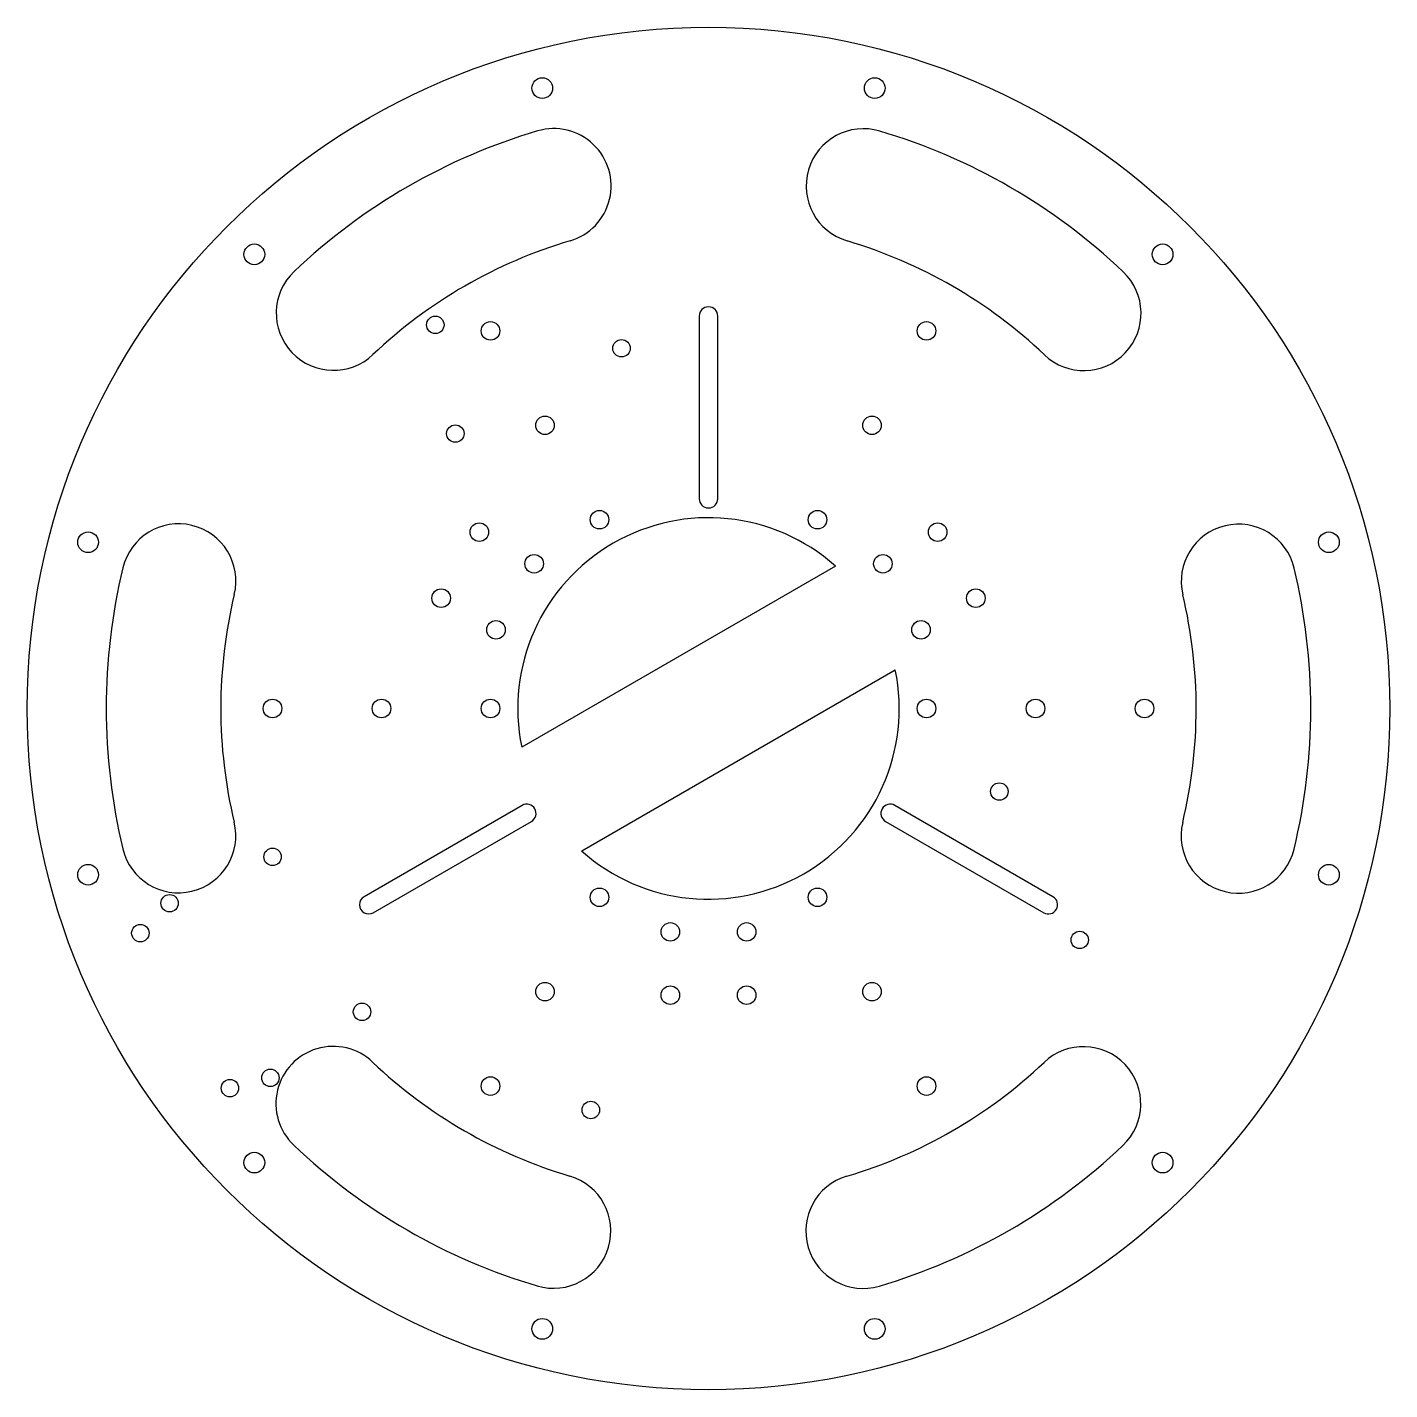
# Paper-space layout 'Sheet1' of a CAD drawing. Header units: millimetres. Extents: x 73 to 323, y 96 to 346.
import ezdxf

# ---------------------------------------------------------------- set-up
doc = ezdxf.new("R2010")
doc.units = ezdxf.units.MM

psp = doc.layouts.new('Sheet1')

# ---------------------------------------------------------------- linework, layer by layer
at = {"color": 7, "linetype": 'Continuous', "lineweight": 25}
for p, q in [((195.82, 293.5), (195.82, 260)), ((199.22, 260), (199.22, 293.5)), ((220.8, 247.64), (163.25, 214.41)), ((174.25, 195.36), (231.8, 228.59)), ((163.33, 203.72), (134.32, 186.97)), ((260.73, 186.97), (231.71, 203.72)), ((136.02, 184.03), (165.03, 200.78)), ((230.01, 200.78), (259.03, 184.03))]:
    psp.add_line(p, q, dxfattribs=at)
for centre, radius in [((197.52, 221.5), 125), ((167.02, 335.33), 1.9), ((228.02, 335.33), 1.9), ((114.19, 304.83), 1.9), ((280.85, 304.83), 1.9), ((147.39, 291.89), 1.6), ((157.52, 290.78), 1.7), ((237.52, 290.78), 1.7), ((181.56, 287.6), 1.6), ((167.52, 273.46), 1.7), ((227.52, 273.46), 1.7), ((151.07, 271.94), 1.6), ((177.52, 256.14), 1.7), ((217.52, 256.14), 1.7), ((155.47, 253.86), 1.7), ((239.57, 253.86), 1.7), ((83.69, 252), 1.9), ((311.35, 252), 1.9), ((165.53, 248.05), 1.7), ((229.52, 248.05), 1.7), ((148.47, 241.74), 1.7), ((246.57, 241.74), 1.7), ((158.53, 235.93), 1.7), ((236.52, 235.93), 1.7), ((117.52, 221.5), 1.7), ((137.52, 221.5), 1.7), ((157.52, 221.5), 1.7), ((237.52, 221.5), 1.7), ((257.52, 221.5), 1.7), ((277.52, 221.5), 1.7), ((250.88, 206.26), 1.6), ((117.53, 194.28), 1.6), ((83.69, 191), 1.9), ((311.35, 191), 1.9), ((177.52, 186.86), 1.7), ((217.52, 186.86), 1.7), ((98.64, 185.77), 1.6), ((93.28, 180.28), 1.6), ((190.52, 180.51), 1.7), ((204.52, 180.51), 1.7), ((265.64, 179.04), 1.6), ((167.52, 169.54), 1.7), ((190.52, 168.9), 1.7), ((204.52, 168.9), 1.7), ((227.52, 169.54), 1.7), ((133.95, 165.84), 1.6), ((117.14, 153.73), 1.6), ((109.71, 151.84), 1.6), ((157.52, 152.22), 1.7), ((237.52, 152.22), 1.7), ((175.93, 147.83), 1.6), ((114.19, 138.17), 1.9), ((280.85, 138.17), 1.9), ((167.02, 107.67), 1.9), ((228.02, 107.67), 1.9)]:
    psp.add_circle(centre, radius, dxfattribs=at)
for centre, radius, start, end in [((169.15, 317.39), 10.51, 286.4797, 106.4797), ((225.96, 317.37), 10.51, 73.4797, 253.4797), ((197.52, 221.5), 110.51, 106.4797, 133.4797), ((197.52, 221.5), 110.51, 46.4797, 73.4797), ((197.52, 221.5), 89.49, 106.4797, 133.4797), ((197.52, 221.5), 89.49, 46.4797, 73.4797), ((128.71, 294.06), 10.51, 133.4797, 313.4797), ((266.38, 294.01), 10.51, 226.4797, 46.4797), ((197.52, 293.5), 1.7, 0, 180), ((197.52, 260), 1.7, 180, 0), ((100.29, 244.88), 10.51, 346.4797, 166.4797), ((197.52, 221.5), 35, 48.3177, 191.6823), ((294.77, 244.81), 10.51, 13.4797, 193.4797), ((197.52, 221.5), 110.51, 166.4797, 193.4797), ((197.52, 221.5), 110.51, 346.4797, 13.4797), ((197.52, 221.5), 89.49, 166.4797, 193.4797), ((197.52, 221.5), 89.49, 346.4797, 13.4797), ((197.52, 221.5), 35, 228.3177, 11.6823), ((164.18, 202.25), 1.7, 300, 120), ((230.86, 202.25), 1.7, 60, 240), ((100.28, 198.19), 10.51, 193.4797, 13.4797), ((294.75, 198.12), 10.51, 166.4797, 346.4797), ((135.17, 185.5), 1.7, 120, 300), ((259.88, 185.5), 1.7, 240, 60), ((128.66, 148.99), 10.51, 46.4797, 226.4797), ((266.33, 148.94), 10.51, 313.4797, 133.4797), ((197.52, 221.5), 89.49, 226.4797, 253.4797), ((197.52, 221.5), 89.49, 286.4797, 313.4797), ((197.52, 221.5), 110.51, 226.4797, 253.4797), ((197.52, 221.5), 110.51, 286.4797, 313.4797), ((169.09, 125.63), 10.51, 253.4797, 73.4797), ((225.89, 125.61), 10.51, 106.4797, 286.4797)]:
    psp.add_arc(centre, radius, start, end, dxfattribs=at)

doc.saveas('drawing.dxf')
